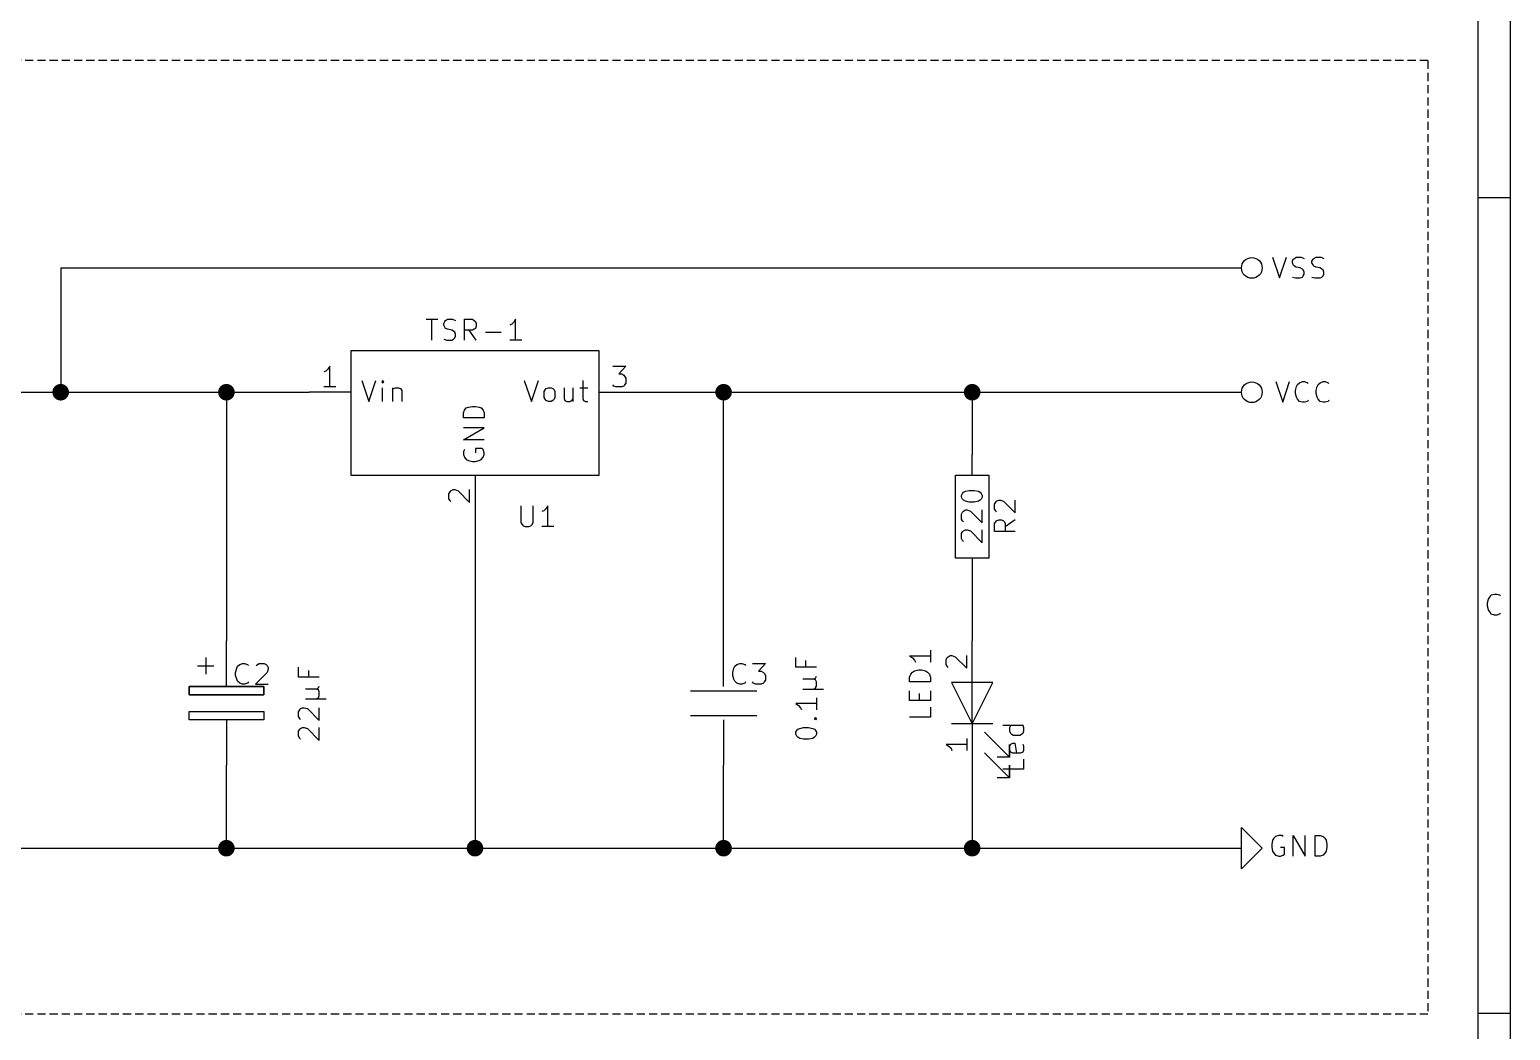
# Model space of a CAD drawing. Extents: x 10 to 287, y -200 to -10.
# Drawn here: x 196.2 to 287, y -161 to -99.7 of the extents above; entities that cross this region are included whole.
import ezdxf

# ---------------------------------------------------------------- set-up
doc = ezdxf.new("R2010")
doc.units = 0
doc.header["$MEASUREMENT"] = 0
doc.linetypes.add('DASHED', pattern=[0.75, 0.5, -0.25])
for name, color, linetype in [('BLUE3', 171, 'CONTINUOUS'), ('CYAN2', 4, 'CONTINUOUS'), ('GREEN2', 3, 'CONTINUOUS'), ('LYELLOW', 51, 'CONTINUOUS'), ('RED2', 1, 'CONTINUOUS')]:
    doc.layers.add(name, color=color, linetype=linetype)

msp = doc.modelspace()

# ---------------------------------------------------------------- linework, layer by layer
at = {"layer": 'BLUE3', "linetype": 'DASHED'}
for p, q in [((281.94, -101.6), (139.7, -101.6)), ((281.94, -101.6), (281.94, -160.02)), ((281.94, -160.02), (139.7, -160.02))]:
    msp.add_line(p, q, dxfattribs=at)
at = {"layer": 'CYAN2', "linetype": 'CONTINUOUS'}
for p, q in [((272.415, -113.64), (272.847, -114.91)), ((272.847, -114.91), (273.279, -113.64)), ((273.634, -113.894), (273.685, -113.767)), ((273.634, -113.995), (273.634, -113.894)), ((273.685, -114.122), (273.634, -113.995)), ((273.685, -113.767), (273.761, -113.716)), ((273.761, -114.198), (273.685, -114.122)), ((273.761, -113.716), (273.863, -113.64)), ((273.863, -114.249), (273.761, -114.198)), ((273.863, -113.64), (274.168, -113.64)), ((274.117, -114.3), (273.863, -114.249)), ((274.244, -114.376), (274.117, -114.3)), ((274.168, -113.64), (274.345, -113.716)), ((274.295, -114.427), (274.244, -114.376)), ((274.828, -113.894), (274.904, -113.767)), ((274.828, -113.995), (274.828, -113.894)), ((274.904, -114.122), (274.828, -113.995)), ((274.904, -113.767), (274.955, -113.716)), ((274.955, -114.198), (274.904, -114.122)), ((274.955, -113.716), (275.082, -113.64)), ((275.082, -114.249), (274.955, -114.198)), ((275.082, -113.64), (275.387, -113.64)), ((275.336, -114.3), (275.082, -114.249)), ((275.438, -114.376), (275.336, -114.3)), ((275.387, -113.64), (275.565, -113.716)), ((275.514, -114.427), (275.438, -114.376)), ((273.634, -114.859), (273.812, -114.91)), ((273.812, -114.91), (274.117, -114.91)), ((274.117, -114.91), (274.244, -114.859)), ((274.244, -114.859), (274.295, -114.783)), ((274.345, -114.554), (274.295, -114.427)), ((274.295, -114.783), (274.345, -114.681)), ((274.345, -114.681), (274.345, -114.554)), ((274.828, -114.859), (275.031, -114.91)), ((275.031, -114.91), (275.336, -114.91)), ((275.336, -114.91), (275.438, -114.859)), ((275.438, -114.859), (275.514, -114.783)), ((275.565, -114.554), (275.514, -114.427)), ((275.514, -114.783), (275.565, -114.681)), ((275.565, -114.681), (275.565, -114.554)), ((220.523, -117.45), (221.234, -117.45)), ((220.878, -118.72), (220.878, -117.45)), ((221.615, -117.704), (221.666, -117.577)), ((221.615, -117.805), (221.615, -117.704)), ((221.666, -117.932), (221.615, -117.805)), ((221.666, -117.577), (221.717, -117.526)), ((221.717, -118.008), (221.666, -117.932)), ((221.717, -117.526), (221.844, -117.45)), ((221.844, -118.059), (221.717, -118.008)), ((221.844, -117.45), (222.148, -117.45)), ((222.148, -117.45), (222.326, -117.526)), ((222.885, -118.72), (222.885, -117.45)), ((222.885, -117.45), (223.368, -117.45)), ((223.368, -117.45), (223.469, -117.526)), ((223.469, -117.526), (223.545, -117.577)), ((223.545, -118.008), (223.469, -118.059)), ((223.545, -117.577), (223.596, -117.704)), ((223.596, -117.881), (223.545, -118.008)), ((223.596, -117.704), (223.596, -117.881)), ((225.781, -117.754), (225.654, -117.805)), ((225.908, -117.627), (225.781, -117.754)), ((226.009, -117.45), (225.908, -117.627)), ((226.009, -118.72), (226.009, -117.45)), ((221.615, -118.669), (221.793, -118.72)), ((221.793, -118.72), (222.098, -118.72)), ((222.098, -118.11), (221.844, -118.059)), ((222.199, -118.186), (222.098, -118.11)), ((222.098, -118.72), (222.199, -118.669)), ((222.275, -118.237), (222.199, -118.186)), ((222.199, -118.669), (222.275, -118.593)), ((222.326, -118.364), (222.275, -118.237)), ((222.275, -118.593), (222.326, -118.491)), ((222.326, -118.491), (222.326, -118.364)), ((223.368, -118.11), (222.885, -118.11)), ((223.596, -118.72), (223.164, -118.11)), ((223.469, -118.059), (223.368, -118.11)), ((224.155, -118.237), (225.12, -118.237)), ((226.39, -118.72), (225.654, -118.72)), ((216.586, -121.209), (217.018, -122.479)), ((217.018, -122.479), (217.449, -121.209)), ((217.856, -121.209), (217.805, -121.285)), ((217.805, -121.285), (217.856, -121.336)), ((217.932, -121.285), (217.856, -121.209)), ((217.856, -121.209), (217.856, -121.336)), ((217.856, -121.336), (217.932, -121.285)), ((217.856, -122.479), (217.856, -121.641)), ((218.465, -121.641), (218.465, -122.479)), ((218.516, -121.691), (218.643, -121.641)), ((218.643, -121.641), (218.821, -121.641)), ((218.821, -121.641), (218.948, -121.691)), ((226.543, -121.209), (226.974, -122.479)), ((226.974, -122.479), (227.406, -121.209)), ((227.889, -121.691), (228.016, -121.641)), ((228.016, -121.641), (228.194, -121.641)), ((228.194, -121.641), (228.295, -121.691)), ((228.981, -121.641), (228.981, -122.301)), ((229.514, -121.641), (229.514, -122.479)), ((229.946, -121.641), (230.429, -121.641)), ((230.124, -121.209), (230.124, -122.301)), ((272.618, -121.26), (273.05, -122.53)), ((273.05, -122.53), (273.456, -121.26)), ((273.812, -121.818), (273.888, -121.564)), ((273.888, -121.564), (273.939, -121.437)), ((273.939, -121.437), (274.066, -121.336)), ((274.066, -121.336), (274.244, -121.26)), ((274.244, -121.26), (274.371, -121.26)), ((274.371, -121.26), (274.549, -121.336)), ((274.549, -121.336), (274.599, -121.387)), ((275.082, -121.818), (275.158, -121.564)), ((275.158, -121.564), (275.209, -121.437)), ((275.209, -121.437), (275.336, -121.336)), ((275.336, -121.336), (275.514, -121.26)), ((275.514, -121.26), (275.641, -121.26)), ((275.641, -121.26), (275.819, -121.336)), ((275.819, -121.336), (275.869, -121.387)), ((218.465, -121.768), (218.516, -121.691)), ((218.948, -121.691), (219.024, -121.818)), ((219.024, -121.818), (219.024, -122.479)), ((227.762, -121.869), (227.813, -121.768)), ((227.762, -122.25), (227.762, -121.869)), ((227.813, -122.352), (227.762, -122.25)), ((227.813, -121.768), (227.889, -121.691)), ((227.889, -122.428), (227.813, -122.352)), ((228.016, -122.479), (227.889, -122.428)), ((228.194, -122.479), (228.016, -122.479)), ((228.295, -122.428), (228.194, -122.479)), ((228.295, -121.691), (228.371, -121.768)), ((228.371, -122.352), (228.295, -122.428)), ((228.371, -121.768), (228.422, -121.869)), ((228.422, -122.25), (228.371, -122.352)), ((228.422, -121.869), (228.422, -122.25)), ((228.981, -122.301), (229.032, -122.428)), ((229.032, -122.428), (229.159, -122.479)), ((229.159, -122.479), (229.337, -122.479)), ((229.337, -122.479), (229.464, -122.428)), ((229.464, -122.428), (229.514, -122.352)), ((230.124, -122.301), (230.175, -122.428)), ((230.175, -122.428), (230.302, -122.479)), ((230.302, -122.479), (230.429, -122.479)), ((273.812, -121.996), (273.812, -121.818)), ((273.888, -122.225), (273.812, -121.996)), ((273.939, -122.352), (273.888, -122.225)), ((274.066, -122.479), (273.939, -122.352)), ((274.244, -122.53), (274.066, -122.479)), ((274.371, -122.53), (274.244, -122.53)), ((274.549, -122.479), (274.371, -122.53)), ((274.599, -122.403), (274.549, -122.479)), ((275.082, -121.996), (275.082, -121.818)), ((275.158, -122.225), (275.082, -121.996)), ((275.209, -122.352), (275.158, -122.225)), ((275.336, -122.479), (275.209, -122.352)), ((275.514, -122.53), (275.336, -122.479)), ((275.641, -122.53), (275.514, -122.53)), ((275.819, -122.479), (275.641, -122.53)), ((275.869, -122.403), (275.819, -122.479)), ((222.809, -123.19), (222.885, -123.012)), ((222.809, -123.495), (222.809, -123.19)), ((222.885, -123.012), (222.987, -122.885)), ((222.987, -122.885), (223.114, -122.834)), ((223.114, -122.834), (223.368, -122.784)), ((223.368, -122.784), (223.545, -122.784)), ((223.545, -122.784), (223.774, -122.834)), ((223.774, -122.834), (223.901, -122.885)), ((223.901, -122.885), (224.028, -123.012)), ((224.028, -123.012), (224.079, -123.19)), ((224.079, -123.19), (224.079, -123.495)), ((224.079, -123.495), (222.809, -123.495)), ((222.809, -124.841), (224.079, -124.104)), ((224.079, -124.104), (222.809, -124.104)), ((224.079, -124.841), (222.809, -124.841)), ((222.885, -125.425), (222.809, -125.552)), ((222.809, -125.552), (222.809, -125.73)), ((222.809, -125.73), (222.885, -125.908)), ((222.885, -125.908), (222.987, -126.035)), ((222.987, -126.035), (223.114, -126.111)), ((223.114, -126.111), (223.368, -126.162)), ((223.368, -126.162), (223.545, -126.162)), ((223.952, -125.374), (223.545, -125.374)), ((223.545, -125.374), (223.545, -125.628)), ((223.545, -126.162), (223.774, -126.111)), ((223.774, -126.111), (223.901, -126.035)), ((223.901, -126.035), (224.028, -125.908)), ((224.028, -125.425), (223.952, -125.374)), ((224.079, -125.628), (224.028, -125.425)), ((224.028, -125.908), (224.079, -125.73)), ((224.079, -125.73), (224.079, -125.628)), ((253.467, -128.041), (253.594, -127.991)), ((253.594, -127.991), (253.822, -127.94)), ((253.822, -127.94), (254.127, -127.94)), ((254.127, -127.94), (254.381, -127.991)), ((254.381, -127.991), (254.483, -128.041)), ((226.339, -128.88), (226.339, -129.921)), ((227.076, -129.921), (227.076, -128.88)), ((227.99, -128.88), (227.863, -129.057)), ((227.99, -130.15), (227.99, -128.88)), ((253.34, -128.245), (253.416, -128.118)), ((253.34, -128.346), (253.34, -128.245)), ((253.416, -128.473), (253.34, -128.346)), ((253.416, -128.118), (253.467, -128.041)), ((253.467, -128.524), (253.416, -128.473)), ((253.594, -128.6), (253.467, -128.524)), ((253.822, -128.651), (253.594, -128.6)), ((254.127, -128.651), (253.822, -128.651)), ((254.381, -128.6), (254.127, -128.651)), ((254.483, -128.524), (254.381, -128.6)), ((254.483, -128.041), (254.559, -128.118)), ((254.559, -128.473), (254.483, -128.524)), ((254.559, -128.118), (254.61, -128.245)), ((254.61, -128.346), (254.559, -128.473)), ((254.61, -128.245), (254.61, -128.346)), ((255.372, -128.778), (255.448, -128.651)), ((255.372, -129.083), (255.372, -128.778)), ((255.448, -128.651), (255.499, -128.6)), ((255.499, -128.6), (255.626, -128.524)), ((255.626, -128.524), (255.727, -128.524)), ((255.727, -128.524), (255.93, -128.6)), ((255.93, -128.6), (256.642, -129.311)), ((256.642, -129.311), (256.642, -128.524)), ((227.736, -129.184), (227.609, -129.235)), ((227.863, -129.057), (227.736, -129.184)), ((253.34, -129.388), (253.416, -129.261)), ((253.34, -129.692), (253.34, -129.388)), ((253.416, -129.794), (253.34, -129.692)), ((253.416, -129.261), (253.467, -129.21)), ((253.467, -129.87), (253.416, -129.794)), ((253.467, -129.21), (253.594, -129.134)), ((253.594, -129.134), (253.695, -129.134)), ((253.695, -129.134), (253.898, -129.21)), ((253.898, -129.21), (254.61, -129.921)), ((254.61, -129.921), (254.61, -129.134)), ((255.448, -129.184), (255.372, -129.083)), ((255.499, -129.261), (255.448, -129.184)), ((255.448, -129.87), (255.499, -129.794)), ((255.499, -129.794), (255.626, -129.743)), ((255.626, -129.743), (255.803, -129.743)), ((255.803, -129.743), (255.93, -129.794)), ((255.93, -129.794), (255.981, -129.87)), ((256.642, -129.743), (256.032, -130.175)), ((226.339, -129.921), (226.416, -130.023)), ((226.416, -130.023), (226.466, -130.099)), ((226.466, -130.099), (226.593, -130.15)), ((226.593, -130.15), (226.822, -130.15)), ((226.822, -130.15), (226.949, -130.099)), ((226.949, -130.099), (227.025, -130.023)), ((227.025, -130.023), (227.076, -129.921)), ((228.346, -130.15), (227.609, -130.15)), ((253.34, -130.581), (253.416, -130.48)), ((253.34, -130.886), (253.34, -130.581)), ((253.416, -130.48), (253.467, -130.404)), ((253.467, -130.404), (253.594, -130.353)), ((253.594, -130.353), (253.695, -130.353)), ((253.695, -130.353), (253.898, -130.404)), ((253.898, -130.404), (254.61, -131.14)), ((254.61, -131.14), (254.61, -130.353)), ((255.372, -129.972), (255.448, -129.87)), ((255.372, -130.454), (255.372, -129.972)), ((256.642, -130.454), (255.372, -130.454)), ((255.981, -129.87), (256.032, -129.972)), ((256.032, -129.972), (256.032, -130.454)), ((253.416, -131.013), (253.34, -130.886)), ((253.467, -131.064), (253.416, -131.013)), ((251.435, -137.719), (251.435, -138.455)), ((208.839, -139.09), (208.915, -138.836)), ((208.915, -138.836), (208.966, -138.709)), ((208.966, -138.709), (209.093, -138.608)), ((209.093, -138.608), (209.271, -138.532)), ((209.271, -138.532), (209.398, -138.532)), ((209.398, -138.532), (209.575, -138.608)), ((209.575, -138.608), (209.626, -138.659)), ((210.109, -138.659), (210.185, -138.608)), ((210.185, -138.608), (210.287, -138.532)), ((210.287, -138.532), (210.591, -138.532)), ((210.591, -138.532), (210.718, -138.608)), ((210.718, -138.608), (210.769, -138.659)), ((210.769, -138.659), (210.845, -138.786)), ((210.845, -138.887), (210.769, -139.09)), ((210.845, -138.786), (210.845, -138.887)), ((212.7, -139.37), (212.7, -138.76)), ((239.319, -139.09), (239.395, -138.836)), ((239.395, -138.836), (239.446, -138.709)), ((239.446, -138.709), (239.573, -138.608)), ((239.573, -138.608), (239.751, -138.532)), ((239.751, -138.532), (239.878, -138.532)), ((239.878, -138.532), (240.055, -138.608)), ((240.055, -138.608), (240.106, -138.659)), ((240.538, -138.532), (241.325, -138.532)), ((241.325, -138.532), (240.894, -139.014)), ((243.18, -138.76), (243.18, -138.176)), ((244.45, -138.76), (243.18, -138.76)), ((243.789, -138.354), (243.789, -138.76)), ((251.435, -138.1), (250.165, -138.1)), ((250.165, -138.1), (250.342, -138.201)), ((250.342, -138.201), (250.469, -138.328)), ((250.469, -138.328), (250.52, -138.455)), ((208.839, -139.268), (208.839, -139.09)), ((208.915, -139.497), (208.839, -139.268)), ((208.966, -139.624), (208.915, -139.497)), ((209.093, -139.751), (208.966, -139.624)), ((209.271, -139.802), (209.093, -139.751)), ((209.575, -139.751), (209.398, -139.802)), ((209.626, -139.675), (209.575, -139.751)), ((210.769, -139.09), (210.058, -139.802)), ((213.97, -139.37), (212.7, -139.37)), ((213.309, -138.963), (213.309, -139.37)), ((239.319, -139.268), (239.319, -139.09)), ((239.395, -139.497), (239.319, -139.268)), ((239.446, -139.624), (239.395, -139.497)), ((239.573, -139.751), (239.446, -139.624)), ((239.751, -139.802), (239.573, -139.751)), ((240.055, -139.751), (239.878, -139.802)), ((240.106, -139.675), (240.055, -139.751)), ((240.589, -139.751), (240.538, -139.675)), ((240.716, -139.802), (240.589, -139.751)), ((240.894, -139.014), (241.071, -139.014)), ((241.071, -139.014), (241.198, -139.09)), ((241.198, -139.751), (241.071, -139.802)), ((241.198, -139.09), (241.249, -139.141)), ((241.249, -139.675), (241.198, -139.751)), ((241.249, -139.141), (241.325, -139.268)), ((241.325, -139.573), (241.249, -139.675)), ((241.325, -139.268), (241.325, -139.573)), ((244.272, -139.497), (243.611, -139.497)), ((244.272, -139.497), (244.399, -139.446)), ((244.399, -139.548), (244.272, -139.497)), ((244.399, -139.446), (244.45, -139.319)), ((244.45, -139.675), (244.399, -139.548)), ((244.45, -139.929), (244.45, -139.675)), ((250.165, -139.37), (250.241, -139.192)), ((250.165, -139.675), (250.165, -139.37)), ((251.435, -139.675), (250.165, -139.675)), ((250.241, -139.192), (250.342, -139.065)), ((250.342, -139.065), (250.469, -138.989)), ((250.469, -138.989), (250.723, -138.938)), ((250.723, -138.938), (250.901, -138.938)), ((250.901, -138.938), (251.13, -138.989)), ((251.13, -138.989), (251.257, -139.065)), ((251.257, -139.065), (251.384, -139.192)), ((251.384, -139.192), (251.435, -139.37)), ((251.435, -139.37), (251.435, -139.675)), ((209.398, -139.802), (209.271, -139.802)), ((210.058, -139.802), (210.845, -139.802)), ((213.792, -140.106), (213.131, -140.106)), ((213.792, -140.106), (213.919, -140.03)), ((213.919, -140.157), (213.792, -140.106)), ((213.792, -140.716), (213.919, -140.64)), ((213.919, -140.03), (213.97, -139.929)), ((213.97, -140.284), (213.919, -140.157)), ((213.919, -140.64), (213.97, -140.513)), ((213.97, -140.513), (213.97, -140.284)), ((239.878, -139.802), (239.751, -139.802)), ((241.071, -139.802), (240.716, -139.802)), ((243.611, -140.106), (244.881, -140.106)), ((244.272, -140.106), (244.399, -140.03)), ((244.399, -140.03), (244.45, -139.929)), ((244.45, -140.64), (244.45, -141.376)), ((250.165, -140.818), (250.165, -140.208)), ((250.774, -140.818), (250.774, -140.386)), ((251.435, -140.208), (251.435, -140.818)), ((212.7, -141.503), (212.776, -141.376)), ((212.7, -141.783), (212.7, -141.503)), ((212.776, -141.376), (212.827, -141.3)), ((212.827, -141.3), (212.954, -141.249)), ((212.954, -141.249), (213.055, -141.249)), ((213.055, -141.249), (213.258, -141.3)), ((213.131, -140.716), (214.401, -140.716)), ((213.258, -141.3), (213.97, -142.037)), ((213.97, -142.037), (213.97, -141.249)), ((244.45, -140.995), (243.18, -140.995)), ((243.18, -140.995), (243.357, -141.122)), ((243.357, -141.122), (243.484, -141.249)), ((243.484, -141.249), (243.535, -141.376)), ((251.435, -140.818), (250.165, -140.818)), ((251.435, -141.224), (251.435, -141.834)), ((212.776, -141.91), (212.7, -141.783)), ((212.827, -141.986), (212.776, -141.91)), ((212.776, -142.57), (212.827, -142.519)), ((212.827, -142.519), (212.954, -142.469)), ((212.954, -142.469), (213.055, -142.469)), ((213.055, -142.469), (213.258, -142.519)), ((213.258, -142.519), (213.97, -143.256)), ((213.97, -143.256), (213.97, -142.469)), ((243.307, -142.57), (243.434, -142.519)), ((243.434, -142.519), (243.662, -142.469)), ((243.662, -142.469), (243.967, -142.469)), ((243.967, -142.469), (244.221, -142.519)), ((244.221, -142.519), (244.323, -142.57)), ((244.323, -141.91), (244.399, -141.859)), ((244.399, -141.986), (244.323, -141.91)), ((244.323, -141.91), (244.45, -141.91)), ((244.399, -141.859), (244.45, -141.91)), ((244.45, -141.91), (244.399, -141.986)), ((251.435, -141.834), (250.165, -141.834)), ((257.15, -142.342), (255.88, -142.342)), ((256.311, -142.469), (256.362, -142.342)), ((256.311, -142.697), (256.311, -142.469)), ((257.099, -142.342), (257.15, -142.469)), ((257.15, -142.469), (257.15, -142.697)), ((212.7, -142.697), (212.776, -142.57)), ((212.7, -143.002), (212.7, -142.697)), ((212.776, -143.129), (212.7, -143.002)), ((212.827, -143.18), (212.776, -143.129)), ((243.18, -142.748), (243.256, -142.646)), ((243.18, -142.875), (243.18, -142.748)), ((243.256, -143.002), (243.18, -142.875)), ((243.256, -142.646), (243.307, -142.57)), ((243.307, -143.053), (243.256, -143.002)), ((243.434, -143.129), (243.307, -143.053)), ((243.662, -143.18), (243.434, -143.129)), ((243.967, -143.18), (243.662, -143.18)), ((244.221, -143.129), (243.967, -143.18)), ((244.323, -143.053), (244.221, -143.129)), ((244.323, -142.57), (244.399, -142.646)), ((244.399, -143.002), (244.323, -143.053)), ((244.399, -142.646), (244.45, -142.748)), ((244.45, -142.875), (244.399, -143.002)), ((244.45, -142.748), (244.45, -142.875)), ((256.362, -142.824), (256.311, -142.697)), ((256.438, -142.9), (256.362, -142.824)), ((256.54, -142.951), (256.438, -142.9)), ((256.921, -142.951), (256.54, -142.951)), ((257.023, -142.9), (256.921, -142.951)), ((257.099, -142.824), (257.023, -142.9)), ((257.15, -142.697), (257.099, -142.824)), ((256.311, -143.612), (256.362, -143.485)), ((256.311, -143.866), (256.311, -143.612)), ((256.362, -143.967), (256.311, -143.866)), ((256.362, -143.485), (256.489, -143.434)), ((256.489, -144.043), (256.362, -143.967)), ((256.489, -143.434), (256.616, -143.434)), ((256.972, -144.043), (256.489, -144.043)), ((256.616, -143.434), (256.718, -144.043)), ((257.099, -143.967), (256.972, -144.043)), ((257.099, -143.485), (257.15, -143.612)), ((257.15, -143.866), (257.099, -143.967)), ((257.15, -143.612), (257.15, -143.866)), ((257.15, -145.009), (255.88, -145.009)), ((257.15, -144.399), (257.15, -145.009)), ((272.415, -149.377), (272.364, -149.631)), ((272.364, -149.631), (272.364, -149.809)), ((272.491, -149.25), (272.415, -149.377)), ((272.593, -149.149), (272.491, -149.25)), ((272.796, -149.073), (272.593, -149.149)), ((272.974, -149.073), (272.796, -149.073)), ((273.075, -149.149), (272.974, -149.073)), ((273.685, -150.343), (273.685, -149.073)), ((273.685, -149.073), (274.422, -150.343)), ((274.422, -150.343), (274.422, -149.073)), ((275.031, -150.343), (275.031, -149.073)), ((275.031, -149.073), (275.336, -149.073)), ((275.336, -149.073), (275.514, -149.149)), ((275.514, -149.149), (275.615, -149.25)), ((275.615, -149.25), (275.692, -149.377)), ((275.692, -149.377), (275.742, -149.631)), ((275.742, -149.631), (275.742, -149.809)), ((272.364, -149.809), (272.415, -150.038)), ((272.415, -150.038), (272.491, -150.165)), ((272.491, -150.165), (272.593, -150.292)), ((272.593, -150.292), (272.796, -150.343)), ((272.796, -150.343), (272.898, -150.343)), ((273.152, -149.809), (272.898, -149.809)), ((272.898, -150.343), (273.075, -150.292)), ((273.075, -150.292), (273.152, -150.216)), ((273.152, -150.216), (273.152, -149.809)), ((275.336, -150.343), (275.031, -150.343)), ((275.514, -150.292), (275.336, -150.343)), ((275.615, -150.165), (275.514, -150.292)), ((275.692, -150.038), (275.615, -150.165)), ((275.742, -149.809), (275.692, -150.038))]:
    msp.add_line(p, q, dxfattribs=at)
at = {"layer": 'GREEN2', "linetype": 'CONTINUOUS'}
for p, q in [((198.12, -114.3), (269.24, -114.3)), ((198.12, -114.3), (198.12, -121.92)), ((187.96, -121.92), (198.12, -121.92)), ((198.12, -121.92), (208.28, -121.92)), ((208.28, -121.92), (208.28, -137.16)), ((208.28, -121.92), (213.36, -121.92)), ((233.68, -121.92), (238.76, -121.92)), ((238.76, -137.16), (238.76, -121.92)), ((238.76, -121.92), (254, -121.92)), ((254, -121.92), (254, -125.73)), ((254, -121.92), (269.24, -121.92)), ((223.52, -129.54), (223.52, -149.86)), ((254, -133.35), (254, -137.16)), ((208.28, -149.86), (208.28, -144.78)), ((238.76, -149.86), (238.76, -144.78)), ((254, -144.78), (254, -149.86)), ((167.64, -149.86), (208.28, -149.86)), ((208.28, -149.86), (223.52, -149.86)), ((223.52, -149.86), (238.76, -149.86)), ((238.76, -149.86), (254, -149.86)), ((254, -149.86), (269.24, -149.86))]:
    msp.add_line(p, q, dxfattribs=at)
at = {"layer": 'GREEN2', "const_width": 0.508}
for points in [[(197.866, -121.92, 1), (198.374, -121.92, 1)], [(208.026, -121.92, 1), (208.534, -121.92, 1)], [(238.506, -121.92, 1), (239.014, -121.92, 1)], [(253.746, -121.92, 1), (254.254, -121.92, 1)], [(208.026, -149.86, 1), (208.534, -149.86, 1)], [(223.266, -149.86, 1), (223.774, -149.86, 1)], [(238.506, -149.86, 1), (239.014, -149.86, 1)], [(253.746, -149.86, 1), (254.254, -149.86, 1)]]:
    msp.add_lwpolyline(points, format="xyb", close=True, dxfattribs=at)
at = {"layer": 'LYELLOW', "linetype": 'CONTINUOUS'}
for p, q in [((215.9, -119.38), (215.9, -127)), ((231.14, -119.38), (215.9, -119.38)), ((231.14, -127), (231.14, -119.38)), ((215.9, -127), (231.14, -127))]:
    msp.add_line(p, q, dxfattribs=at)
at = {"layer": 'RED2', "linetype": 'CONTINUOUS'}
for p, q in [((286.995, -200), (286.995, -10.0076)), ((285.013, -198.018), (285.013, -11.9888)), ((286.995, -110.007), (285.013, -110.007)), ((269.24, -114.3), (270.51, -114.3)), ((215.9, -119.38), (215.9, -127)), ((231.14, -119.38), (215.9, -119.38)), ((231.14, -127), (231.14, -119.38)), ((214.376, -120.625), (214.249, -120.675)), ((214.503, -120.498), (214.376, -120.625)), ((214.63, -120.32), (214.503, -120.498)), ((214.63, -121.59), (214.63, -120.32)), ((231.978, -120.32), (232.766, -120.32)), ((232.766, -120.32), (232.334, -120.802)), ((214.986, -121.59), (214.249, -121.59)), ((232.029, -121.539), (231.978, -121.463)), ((232.156, -121.59), (232.029, -121.539)), ((232.512, -121.59), (232.156, -121.59)), ((232.334, -120.802), (232.512, -120.802)), ((232.512, -120.802), (232.639, -120.879)), ((232.639, -121.539), (232.512, -121.59)), ((232.639, -120.879), (232.689, -120.929)), ((232.689, -121.463), (232.639, -121.539)), ((232.689, -120.929), (232.766, -121.056)), ((232.766, -121.361), (232.689, -121.463)), ((232.766, -121.056), (232.766, -121.361)), ((215.9, -121.92), (213.36, -121.92)), ((231.14, -121.92), (233.68, -121.92)), ((269.24, -121.92), (270.51, -121.92)), ((254, -127), (254, -125.73)), ((215.9, -127), (231.14, -127)), ((223.52, -127), (223.52, -129.54)), ((252.984, -132.08), (252.984, -127)), ((252.984, -127), (255.016, -127)), ((255.016, -127), (255.016, -132.08)), ((221.996, -128.016), (222.047, -127.965)), ((222.047, -127.965), (222.174, -127.889)), ((222.174, -127.889), (222.275, -127.889)), ((222.275, -127.889), (222.479, -127.965)), ((222.479, -127.965), (223.19, -128.676)), ((223.19, -128.676), (223.19, -127.889)), ((221.92, -128.143), (221.996, -128.016)), ((221.92, -128.448), (221.92, -128.143)), ((221.996, -128.549), (221.92, -128.448)), ((222.047, -128.626), (221.996, -128.549)), ((255.016, -132.08), (252.984, -132.08)), ((254, -132.08), (254, -133.35)), ((285.725, -134.468), (285.826, -134.341)), ((285.826, -134.341), (286.029, -134.29)), ((286.029, -134.29), (286.156, -134.29)), ((286.156, -134.29), (286.334, -134.341)), ((286.334, -134.341), (286.385, -134.391)), ((285.598, -134.823), (285.648, -134.595)), ((285.598, -135.026), (285.598, -134.823)), ((285.648, -135.255), (285.598, -135.026)), ((285.648, -134.595), (285.725, -134.468)), ((285.725, -135.382), (285.648, -135.255)), ((285.826, -135.509), (285.725, -135.382)), ((286.029, -135.585), (285.826, -135.509)), ((286.156, -135.585), (286.029, -135.585)), ((286.334, -135.509), (286.156, -135.585)), ((286.385, -135.458), (286.334, -135.509)), ((208.28, -139.954), (208.28, -137.16)), ((238.76, -139.954), (238.76, -137.16)), ((254, -139.7), (254, -137.16)), ((206.502, -138.684), (207.518, -138.684)), ((207.01, -138.176), (207.01, -139.192)), ((252.4, -138.303), (252.476, -138.176)), ((252.4, -138.608), (252.4, -138.303)), ((252.476, -138.709), (252.4, -138.608)), ((252.476, -138.176), (252.527, -138.125)), ((252.527, -138.786), (252.476, -138.709)), ((252.527, -138.125), (252.654, -138.049)), ((252.654, -138.049), (252.755, -138.049)), ((252.755, -138.049), (252.959, -138.125)), ((252.959, -138.125), (253.67, -138.836)), ((253.67, -138.836), (253.67, -138.049)), ((255.27, -139.7), (252.73, -139.7)), ((252.73, -139.7), (254, -142.24)), ((254, -142.24), (254, -139.7)), ((254, -142.24), (255.27, -139.7)), ((205.994, -140.462), (205.994, -139.954)), ((205.994, -139.954), (205.994, -140.462)), ((210.566, -139.954), (205.994, -139.954)), ((205.994, -139.954), (210.566, -139.954)), ((205.994, -140.462), (210.566, -140.462)), ((210.566, -140.462), (205.994, -140.462)), ((210.566, -139.954), (210.566, -140.462)), ((210.566, -140.462), (210.566, -139.954)), ((236.728, -140.208), (240.792, -140.208)), ((205.994, -141.986), (205.994, -141.478)), ((205.994, -141.478), (210.566, -141.478)), ((210.566, -141.478), (210.566, -141.986)), ((210.566, -141.986), (205.994, -141.986)), ((208.28, -141.986), (208.28, -144.78)), ((236.728, -141.732), (240.792, -141.732)), ((238.76, -141.986), (238.76, -144.78)), ((255.27, -142.24), (252.73, -142.24)), ((254, -142.24), (254, -144.78)), ((253.67, -143.129), (253.67, -143.866)), ((254.762, -142.748), (256.286, -144.272)), ((253.67, -143.51), (252.4, -143.51)), ((252.4, -143.51), (252.578, -143.612)), ((252.578, -143.612), (252.705, -143.739)), ((252.705, -143.739), (252.755, -143.866)), ((254.762, -144.018), (256.286, -145.542)), ((256.286, -144.272), (255.524, -144.272)), ((256.286, -144.272), (256.286, -143.51)), ((256.286, -143.51), (256.286, -144.272)), ((256.286, -145.542), (256.286, -144.78)), ((256.286, -144.78), (256.286, -145.542)), ((256.286, -145.542), (255.524, -145.542)), ((270.51, -149.86), (270.51, -148.59)), ((270.51, -148.59), (271.78, -149.86)), ((269.24, -149.86), (270.51, -149.86)), ((271.78, -149.86), (270.51, -151.13)), ((270.51, -151.13), (270.51, -149.86)), ((286.995, -159.995), (285.013, -159.995))]:
    msp.add_line(p, q, dxfattribs=at)
at = {"layer": 'RED2'}
for centre in [(271.145, -114.3), (271.145, -121.92)]:
    msp.add_circle(centre, 0.635, dxfattribs=at)

doc.saveas('drawing.dxf')
